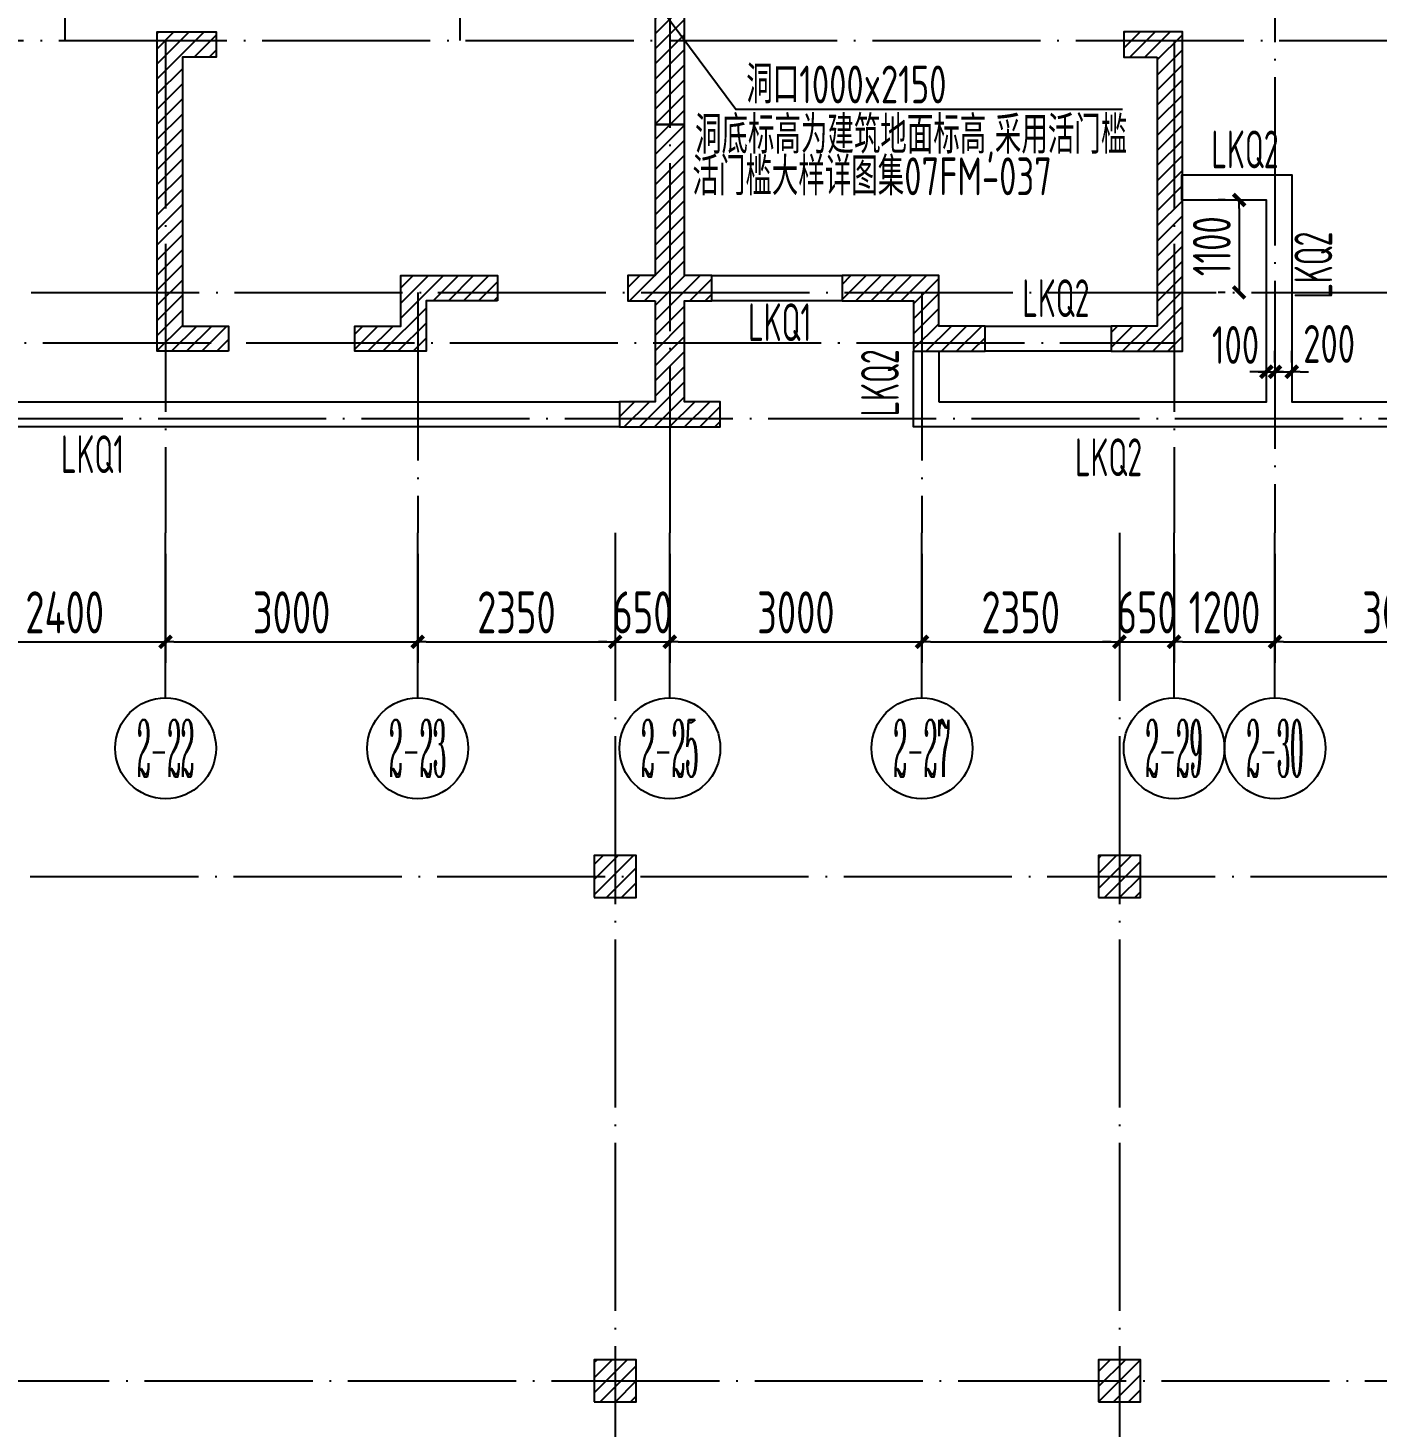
# Model space of a CAD drawing. Header units: millimetres. Extents: x 156735 to 386235, y 467499 to 703525.
# Drawn here: x 274359 to 290411, y 645445 to 662092 of the extents above; entities that cross this region are included whole.
import ezdxf
from ezdxf.enums import TextEntityAlignment as Align

# ---------------------------------------------------------------- set-up
doc = ezdxf.new("R2010")
doc.units = ezdxf.units.MM
doc.header["$LTSCALE"] = 100
doc.header["$PDMODE"] = 35
doc.header["$PDSIZE"] = 200
doc.linetypes.add('DOTE', pattern=[2.42, 2, -0.2, 0.02, -0.2])
for name, color, linetype in [('B-TEXT', 7, 'Continuous'), ('COLU', 7, 'Continuous'), ('h斜线-主楼', 7, 'Continuous'), ('h斜线-柱', 7, 'Continuous'), ('Q-AXIS', 3, 'Continuous'), ('Q-DIM', 4, 'Continuous'), ('Q-dote', 253, 'DOTE'), ('Q-TEXT', 2, 'Continuous'), ('WALL', 3, 'Continuous'), ('wall-主楼', 2, 'Continuous'), ('wall-开洞', 5, 'Continuous')]:
    doc.layers.add(name, color=color, linetype=linetype)
doc.styles.add('_TCH_AXIS', font='COMPLEX', dxfattribs={"bigfont": 'GBCBIG'})
doc.styles.add('COMPLEX', font='tssdeng.shx', dxfattribs={"width": 0.7, "bigfont": 'tssdchn.shx'})
doc.styles.add('TSSD_Dimension', font='Tssdeng.shx', dxfattribs={"width": 0.7, "bigfont": 'hztxt.shx'})
doc.styles.add('TSSD_REIN', font='Tssdeng.shx', dxfattribs={"width": 0.7, "bigfont": 'hztxt.shx'})
doc.dimstyles.new('TSSD_100_100$0', dxfattribs={"dimtxt": 300, "dimasz": 100, "dimexe": 250, "dimexo": 250, "dimgap": 100, "dimtad": 1, "dimdec": 0, "dimzin": 0, "dimdsep": 46, "dimtxsty": 'TSSD_Dimension', "dimblk": '_tsdbk', "dimblk1": '_tsdbk', "dimblk2": '_tsdbk', "dimsah": 1, "dimcen": 0, "dimclrt": 7, "dimadec": 0, "dimazin": 0, "dimtfac": 1, "dimtdec": 0, "dimtix": 1, "dimtmove": 2, "dimatfit": 3, "dimldrblk": '_tsdbk', "dimfxl": 1, "dimtolj": 1, "dimtzin": 0, "dimarcsym": 0})
pattern_1 = [(45, (-467527.32, -323147.44), (-89.802561, 89.802561), [])]

# ---------------------------------------------------------------- blocks, each defined once
blk = doc.blocks.new('_tsdbk')
blk.add_line((-1, 0), (0, 0))
at = {"const_width": 0.5}
blk.add_lwpolyline([(-0.7, -0.7), (0.7, 0.7)], dxfattribs=at)
blk = doc.blocks.new('*D566')
at = {"layer": 'Defpoints', "color": 0}
for p in [(287996, 656086), (289196, 656086), (289196, 654788)]:
    blk.add_point(p, dxfattribs=at)
at = {"layer": 'Q-AXIS', "color": 0, "lineweight": -2}
for p, q in [((287996, 655836), (287996, 654538)), ((289196, 655836), (289196, 654538)), ((288096, 654788), (289096, 654788))]:
    blk.add_line(p, q, dxfattribs=at)
at = {"layer": 'Q-AXIS', "color": 0, "lineweight": -2, "xscale": 100, "yscale": 100, "zscale": 100, "rotation": 180}
blk.add_blockref('_tsdbk', (287996, 654788), dxfattribs=at)
at = {"layer": 'Q-AXIS', "color": 0, "lineweight": -2, "xscale": 100, "yscale": 100, "zscale": 100}
blk.add_blockref('_tsdbk', (289196, 654788), dxfattribs=at)
at = {"layer": 'Q-AXIS', "color": 7, "insert": (288596, 655138), "char_height": 500, "attachment_point": 5, "style": 'TSSD_Dimension'}
blk.add_mtext('\\A1;1200', dxfattribs=at)
blk = doc.blocks.new('_AXISO')
blk.add_circle((0, 0), 0.5)
at = {"layer": 'B-TEXT', "style": 'COMPLEX', "width": 1.450893}
blk.add_attdef('A', text='', height=0.56, dxfattribs=at).set_placement((0.249375, -0.28), (0.749375, -0.28), align=Align.FIT)
blk = doc.blocks.new('*D567')
at = {"layer": 'Defpoints', "color": 0}
for p in [(278996, 656086), (281346, 656086), (281346, 654788)]:
    blk.add_point(p, dxfattribs=at)
at = {"layer": 'Q-AXIS', "color": 0, "lineweight": -2}
for p, q in [((278996, 655836), (278996, 654538)), ((281346, 655836), (281346, 654538)), ((279096, 654788), (281246, 654788))]:
    blk.add_line(p, q, dxfattribs=at)
at = {"layer": 'Q-AXIS', "color": 0, "lineweight": -2, "xscale": 100, "yscale": 100, "zscale": 100, "rotation": 180}
blk.add_blockref('_tsdbk', (278996, 654788), dxfattribs=at)
at = {"layer": 'Q-AXIS', "color": 0, "lineweight": -2, "xscale": 100, "yscale": 100, "zscale": 100}
blk.add_blockref('_tsdbk', (281346, 654788), dxfattribs=at)
at = {"layer": 'Q-AXIS', "color": 7, "insert": (280171, 655138), "char_height": 500, "attachment_point": 5, "style": 'TSSD_Dimension'}
blk.add_mtext('\\A1;2350', dxfattribs=at)
blk = doc.blocks.new('*D568')
at = {"layer": 'Defpoints', "color": 0}
for p in [(275996, 656086), (278996, 656086), (278996, 654788)]:
    blk.add_point(p, dxfattribs=at)
at = {"layer": 'Q-AXIS', "color": 0, "lineweight": -2}
for p, q in [((275996, 655836), (275996, 654538)), ((278996, 655836), (278996, 654538)), ((276096, 654788), (278896, 654788))]:
    blk.add_line(p, q, dxfattribs=at)
at = {"layer": 'Q-AXIS', "color": 0, "lineweight": -2, "xscale": 100, "yscale": 100, "zscale": 100, "rotation": 180}
blk.add_blockref('_tsdbk', (275996, 654788), dxfattribs=at)
at = {"layer": 'Q-AXIS', "color": 0, "lineweight": -2, "xscale": 100, "yscale": 100, "zscale": 100}
blk.add_blockref('_tsdbk', (278996, 654788), dxfattribs=at)
at = {"layer": 'Q-AXIS', "color": 7, "insert": (277496, 655138), "char_height": 500, "attachment_point": 5, "style": 'TSSD_Dimension'}
blk.add_mtext('\\A1;3000', dxfattribs=at)
blk = doc.blocks.new('*D570')
at = {"layer": 'Defpoints', "color": 0}
for p in [(273596, 656086), (275996, 656086), (275996, 654788)]:
    blk.add_point(p, dxfattribs=at)
at = {"layer": 'Q-AXIS', "color": 0, "lineweight": -2}
for p, q in [((273596, 655836), (273596, 654538)), ((275996, 655836), (275996, 654538)), ((273696, 654788), (275896, 654788))]:
    blk.add_line(p, q, dxfattribs=at)
at = {"layer": 'Q-AXIS', "color": 0, "lineweight": -2, "xscale": 100, "yscale": 100, "zscale": 100, "rotation": 180}
blk.add_blockref('_tsdbk', (273596, 654788), dxfattribs=at)
at = {"layer": 'Q-AXIS', "color": 0, "lineweight": -2, "xscale": 100, "yscale": 100, "zscale": 100}
blk.add_blockref('_tsdbk', (275996, 654788), dxfattribs=at)
at = {"layer": 'Q-AXIS', "color": 7, "insert": (274796, 655138), "char_height": 500, "attachment_point": 5, "style": 'TSSD_Dimension'}
blk.add_mtext('\\A1;2400', dxfattribs=at)
blk = doc.blocks.new('*D571')
at = {"layer": 'Defpoints', "color": 0}
for p in [(281996, 656086), (284996, 656086), (284996, 654788)]:
    blk.add_point(p, dxfattribs=at)
at = {"layer": 'Q-AXIS', "color": 0, "lineweight": -2}
for p, q in [((281996, 655836), (281996, 654538)), ((284996, 655836), (284996, 654538)), ((282096, 654788), (284896, 654788))]:
    blk.add_line(p, q, dxfattribs=at)
at = {"layer": 'Q-AXIS', "color": 0, "lineweight": -2, "xscale": 100, "yscale": 100, "zscale": 100, "rotation": 180}
blk.add_blockref('_tsdbk', (281996, 654788), dxfattribs=at)
at = {"layer": 'Q-AXIS', "color": 0, "lineweight": -2, "xscale": 100, "yscale": 100, "zscale": 100}
blk.add_blockref('_tsdbk', (284996, 654788), dxfattribs=at)
at = {"layer": 'Q-AXIS', "color": 7, "insert": (283496, 655138), "char_height": 500, "attachment_point": 5, "style": 'TSSD_Dimension'}
blk.add_mtext('\\A1;3000', dxfattribs=at)
blk = doc.blocks.new('*D572')
at = {"layer": 'Defpoints', "color": 0}
for p in [(281346, 656086), (281996, 656086), (281996, 654788)]:
    blk.add_point(p, dxfattribs=at)
at = {"layer": 'Q-AXIS', "color": 0, "lineweight": -2}
for p, q in [((281346, 655836), (281346, 654538)), ((281996, 655836), (281996, 654538)), ((281246, 654788), (281146, 654788)), ((281346, 654788), (281996, 654788)), ((282096, 654788), (282196, 654788))]:
    blk.add_line(p, q, dxfattribs=at)
at = {"layer": 'Q-AXIS', "color": 0, "lineweight": -2, "xscale": 100, "yscale": 100, "zscale": 100}
blk.add_blockref('_tsdbk', (281346, 654788), dxfattribs=at)
at = {"layer": 'Q-AXIS', "color": 0, "lineweight": -2, "xscale": 100, "yscale": 100, "zscale": 100, "rotation": 180}
blk.add_blockref('_tsdbk', (281996, 654788), dxfattribs=at)
at = {"layer": 'Q-AXIS', "color": 7, "insert": (281671, 655138), "char_height": 500, "attachment_point": 5, "style": 'TSSD_Dimension'}
blk.add_mtext('\\A1;650', dxfattribs=at)
blk = doc.blocks.new('*D573')
at = {"layer": 'Defpoints', "color": 0}
for p in [(287346, 656086), (287996, 656086), (287996, 654788)]:
    blk.add_point(p, dxfattribs=at)
at = {"layer": 'Q-AXIS', "color": 0, "lineweight": -2}
for p, q in [((287346, 655836), (287346, 654538)), ((287996, 655836), (287996, 654538)), ((287246, 654788), (287146, 654788)), ((287346, 654788), (287996, 654788)), ((288096, 654788), (288196, 654788))]:
    blk.add_line(p, q, dxfattribs=at)
at = {"layer": 'Q-AXIS', "color": 0, "lineweight": -2, "xscale": 100, "yscale": 100, "zscale": 100}
blk.add_blockref('_tsdbk', (287346, 654788), dxfattribs=at)
at = {"layer": 'Q-AXIS', "color": 0, "lineweight": -2, "xscale": 100, "yscale": 100, "zscale": 100, "rotation": 180}
blk.add_blockref('_tsdbk', (287996, 654788), dxfattribs=at)
at = {"layer": 'Q-AXIS', "color": 7, "insert": (287671, 655138), "char_height": 500, "attachment_point": 5, "style": 'TSSD_Dimension'}
blk.add_mtext('\\A1;650', dxfattribs=at)
blk = doc.blocks.new('*D574')
at = {"layer": 'Defpoints', "color": 0}
for p in [(284996, 656086), (287346, 656086), (287346, 654788)]:
    blk.add_point(p, dxfattribs=at)
at = {"layer": 'Q-AXIS', "color": 0, "lineweight": -2}
for p, q in [((284996, 655836), (284996, 654538)), ((287346, 655836), (287346, 654538)), ((285096, 654788), (287246, 654788))]:
    blk.add_line(p, q, dxfattribs=at)
at = {"layer": 'Q-AXIS', "color": 0, "lineweight": -2, "xscale": 100, "yscale": 100, "zscale": 100, "rotation": 180}
blk.add_blockref('_tsdbk', (284996, 654788), dxfattribs=at)
at = {"layer": 'Q-AXIS', "color": 0, "lineweight": -2, "xscale": 100, "yscale": 100, "zscale": 100}
blk.add_blockref('_tsdbk', (287346, 654788), dxfattribs=at)
at = {"layer": 'Q-AXIS', "color": 7, "insert": (286171, 655138), "char_height": 500, "attachment_point": 5, "style": 'TSSD_Dimension'}
blk.add_mtext('\\A1;2350', dxfattribs=at)
blk = doc.blocks.new('*D584')
at = {"layer": 'Defpoints', "color": 0}
for p in [(289196, 656086), (292196, 656086), (292196, 654788)]:
    blk.add_point(p, dxfattribs=at)
at = {"layer": 'Q-AXIS', "color": 0, "lineweight": -2}
for p, q in [((289196, 655836), (289196, 654538)), ((292196, 655836), (292196, 654538)), ((289296, 654788), (292096, 654788))]:
    blk.add_line(p, q, dxfattribs=at)
at = {"layer": 'Q-AXIS', "color": 0, "lineweight": -2, "xscale": 100, "yscale": 100, "zscale": 100, "rotation": 180}
blk.add_blockref('_tsdbk', (289196, 654788), dxfattribs=at)
at = {"layer": 'Q-AXIS', "color": 0, "lineweight": -2, "xscale": 100, "yscale": 100, "zscale": 100}
blk.add_blockref('_tsdbk', (292196, 654788), dxfattribs=at)
at = {"layer": 'Q-AXIS', "color": 7, "insert": (290696, 655138), "char_height": 500, "attachment_point": 5, "style": 'TSSD_Dimension'}
blk.add_mtext('\\A1;3000', dxfattribs=at)
blk = doc.blocks.new('*D842')
at = {"layer": 'Defpoints', "color": 0}
for p in [(288853, 660045), (288770, 658945), (288853, 658945)]:
    blk.add_point(p, dxfattribs=at)
at = {"layer": 'Q-DIM', "color": 0, "lineweight": -2}
for p, q in [((288603, 660045), (288520, 660045)), ((288770, 659945), (288770, 659045)), ((288603, 658945), (288520, 658945))]:
    blk.add_line(p, q, dxfattribs=at)
at = {"layer": 'Q-DIM', "color": 0, "lineweight": -2, "xscale": 100, "yscale": 100, "zscale": 100}
for p, rotation in [((288770, 660045), 90), ((288770, 658945), 270)]:
    blk.add_blockref('_tsdbk', p, dxfattribs=dict(at, rotation=rotation))
at = {"layer": 'Q-DIM', "color": 7, "insert": (288445, 659495), "char_height": 450, "attachment_point": 5, "rotation": 90, "style": 'TSSD_Dimension'}
blk.add_mtext('\\A1;1100', dxfattribs=at)
blk = doc.blocks.new('*D843')
at = {"layer": 'Defpoints', "color": 0}
for p in [(289196, 658001), (289096, 657861), (289196, 657861)]:
    blk.add_point(p, dxfattribs=at)
at = {"layer": 'Q-DIM', "color": 0, "lineweight": -2}
for p, q in [((289096, 658111), (289096, 658251)), ((289196, 658111), (289196, 658251)), ((288996, 658001), (288896, 658001)), ((289096, 658001), (289196, 658001)), ((289296, 658001), (289396, 658001))]:
    blk.add_line(p, q, dxfattribs=at)
at = {"layer": 'Q-DIM', "color": 0, "lineweight": -2, "xscale": 100, "yscale": 100, "zscale": 100}
blk.add_blockref('_tsdbk', (289096, 658001), dxfattribs=at)
at = {"layer": 'Q-DIM', "color": 0, "lineweight": -2, "xscale": 100, "yscale": 100, "zscale": 100, "rotation": 180}
blk.add_blockref('_tsdbk', (289196, 658001), dxfattribs=at)
at = {"layer": 'Q-DIM', "color": 7, "insert": (288727, 658320), "char_height": 450, "attachment_point": 5, "style": 'TSSD_Dimension'}
blk.add_mtext('\\A1;100', dxfattribs=at)
blk = doc.blocks.new('*D844')
at = {"layer": 'Defpoints', "color": 0}
for p in [(289396, 658001), (289196, 657861), (289396, 657861)]:
    blk.add_point(p, dxfattribs=at)
at = {"layer": 'Q-DIM', "color": 0, "lineweight": -2}
for p, q in [((289196, 658111), (289196, 658251)), ((289396, 658111), (289396, 658251)), ((289096, 658001), (288996, 658001)), ((289196, 658001), (289396, 658001)), ((289496, 658001), (289596, 658001))]:
    blk.add_line(p, q, dxfattribs=at)
at = {"layer": 'Q-DIM', "color": 0, "lineweight": -2, "xscale": 100, "yscale": 100, "zscale": 100}
blk.add_blockref('_tsdbk', (289196, 658001), dxfattribs=at)
at = {"layer": 'Q-DIM', "color": 0, "lineweight": -2, "xscale": 100, "yscale": 100, "zscale": 100, "rotation": 180}
blk.add_blockref('_tsdbk', (289396, 658001), dxfattribs=at)
at = {"layer": 'Q-DIM', "color": 7, "insert": (289841, 658332), "char_height": 450, "attachment_point": 5, "style": 'TSSD_Dimension'}
blk.add_mtext('\\A1;200', dxfattribs=at)

msp = doc.modelspace()

# ---------------------------------------------------------------- hatches: boundary and pattern name
at = {"layer": 'h斜线-主楼'}
h = msp.add_hatch(dxfattribs=at)
h.set_pattern_fill('ANSI31', color=256, scale=40, style=0)
h.set_pattern_definition(pattern_1)
h.paths.add_polyline_path([(282171.5, 662444.7), (281821.5, 662444.7), (281821.5, 660944.7), (282171.5, 660944.7)])
h = msp.add_hatch(dxfattribs=at)
h.set_pattern_fill('ANSI31', color=256, scale=40, style=0)
h.set_pattern_definition(pattern_1)
h.paths.add_polyline_path([(276746.5, 658244.7), (275896.5, 658244.7), (275896.5, 662044.7), (276596.5, 662044.7), (276596.5, 661744.7), (276196.5, 661744.7), (276196.5, 658544.7), (276746.5, 658544.7)])
h = msp.add_hatch(dxfattribs=at)
h.set_pattern_fill('ANSI31', color=256, scale=40, style=0)
h.set_pattern_definition(pattern_1)
h.paths.add_polyline_path([(287796.5, 661744.7), (287796.5, 658544.7), (287246.5, 658544.7), (287246.5, 658244.7), (288096.5, 658244.7), (288096.5, 662044.7), (287396.5, 662044.7), (287396.5, 661744.7)])
h = msp.add_hatch(dxfattribs=at)
h.set_pattern_fill('ANSI31', color=256, scale=40, style=0)
h.set_pattern_definition(pattern_1)
h.paths.add_polyline_path([(281821.5, 658844.7), (281821.5, 657644.7), (281396.2, 657644.7), (281396.2, 657344.7), (282596.2, 657344.7), (282596.2, 657644.7), (282171.5, 657644.7), (282171.5, 658844.7), (282496.5, 658844.7), (282496.5, 659144.7), (282171.5, 659144.7), (282171.5, 660944.7), (281821.5, 660944.7), (281821.5, 659144.7), (281496.5, 659144.7), (281496.5, 658844.7)])
h = msp.add_hatch(dxfattribs=at)
h.set_pattern_fill('ANSI31', color=256, scale=40, style=0)
h.set_pattern_definition(pattern_1)
h.paths.add_polyline_path([(279946.5, 658844.7), (279096.5, 658844.7), (279096.5, 658244.7), (278246.5, 658244.7), (278246.5, 658544.7), (278796.5, 658544.7), (278796.5, 659144.7), (279946.5, 659144.7)])
h = msp.add_hatch(dxfattribs=at)
h.set_pattern_fill('ANSI31', color=256, scale=40, style=0)
h.set_pattern_definition(pattern_1)
h.paths.add_polyline_path([(284046.5, 658844.7), (284896, 658844.7), (284896, 658244.7), (285746.5, 658244.7), (285746.5, 658544.7), (285196, 658544.7), (285196, 659144.7), (284046.5, 659144.7)])
at = {"layer": 'h斜线-柱'}
h = msp.add_hatch(dxfattribs=at)
h.set_pattern_fill('ANSI31', color=256, scale=40, style=0)
h.set_pattern_definition(pattern_1)
h.paths.add_polyline_path([(281096.5, 651744.7), (281596.5, 651744.7), (281596.5, 652244.7), (281096.5, 652244.7)])
h = msp.add_hatch(dxfattribs=at)
h.set_pattern_fill('ANSI31', color=256, scale=40, style=0)
h.set_pattern_definition(pattern_1)
h.paths.add_polyline_path([(287096.5, 651744.7), (287596.5, 651744.7), (287596.5, 652244.7), (287096.5, 652244.7)])
h = msp.add_hatch(dxfattribs=at)
h.set_pattern_fill('ANSI31', color=256, scale=40, style=0)
h.set_pattern_definition(pattern_1)
h.paths.add_polyline_path([(281096.5, 645744.7), (281596.5, 645744.7), (281596.5, 646244.7), (281096.5, 646244.7)])
h = msp.add_hatch(dxfattribs=at)
h.set_pattern_fill('ANSI31', color=256, scale=40, style=0)
h.set_pattern_definition(pattern_1)
h.paths.add_polyline_path([(287096.5, 645744.7), (287596.5, 645744.7), (287596.5, 646244.7), (287096.5, 646244.7)])

# ---------------------------------------------------------------- linework, layer by layer
at = {"layer": 'COLU'}
for points in [[(281096.5, 651744.7), (281596.5, 651744.7), (281596.5, 652244.7), (281096.5, 652244.7)], [(287096.5, 651744.7), (287596.5, 651744.7), (287596.5, 652244.7), (287096.5, 652244.7)], [(281096.5, 645744.7), (281596.5, 645744.7), (281596.5, 646244.7), (281096.5, 646244.7)], [(287096.5, 645744.7), (287596.5, 645744.7), (287596.5, 646244.7), (287096.5, 646244.7)]]:
    msp.add_lwpolyline(points, close=True, dxfattribs=at)
at = {"layer": 'Q-AXIS'}
for p, q in [((275996.5, 654120.5), (275996.5, 656086)), ((278996.5, 654120.5), (278996.5, 656086)), ((281996.5, 654120.5), (281996.5, 656086)), ((284996.5, 654120.5), (284996.5, 656086)), ((287996.5, 654120.5), (287996.5, 656086)), ((289196.5, 654120.5), (289196.5, 656086))]:
    msp.add_line(p, q, dxfattribs=at)
at = {"layer": 'Q-dote', "ltscale": 10}
for p, q in [((274796.5, 673167.5), (274796.5, 661944.7)), ((279496.5, 673167.5), (279496.5, 661944.7)), ((281996.5, 667744.7), (281996.5, 656086)), ((289196.5, 666344.7), (289196.5, 656086)), ((240846.5, 661944.7), (296790.3, 661944.7)), ((275996.5, 661944.7), (275996.5, 656086)), ((287996.5, 661944.7), (287996.5, 656086)), ((250196.5, 658944.7), (296600.8, 658944.7)), ((278996.5, 658944.7), (278996.5, 656086)), ((284996.5, 658944.7), (284996.5, 656086)), ((240657.1, 658344.7), (287996.5, 658344.7)), ((232346.5, 657444.7), (301346.5, 657444.7)), ((281346.5, 656086), (281346.5, 538994.7)), ((287346.5, 656086), (287346.5, 628994.7)), ((196946.5, 651994.7), (366607.1, 651994.7)), ((191046.5, 645994.7), (366607.1, 645994.7))]:
    msp.add_line(p, q, dxfattribs=at)
at = {"layer": 'Q-TEXT'}
msp.add_lwpolyline([(287383.6, 661120.7), (282780, 661120.7), (280461.9, 664248.3)], dxfattribs=at)
at = {"layer": 'WALL'}
for points in [[(285196.5, 657644.7), (289096.5, 657644.7), (289096.5, 660044.7), (288088.3, 660044.7), (288088.3, 660344.7), (289396.5, 660344.7), (289396.5, 657644.7), (295196.5, 657644.7), (295196.5, 657344.7), (284896.5, 657344.7), (284896.5, 658244.7), (285196.5, 658244.7)], [(282496.5, 659144.7), (284046.5, 659144.7), (284046.5, 658844.7), (282496.5, 658844.7)], [(285746.5, 658544.7), (287246.5, 658544.7), (287246.5, 658244.7), (285746.5, 658244.7)], [(268196.5, 657644.7), (281396.2, 657644.7), (281396.2, 657344.7), (268196.5, 657344.7)]]:
    msp.add_lwpolyline(points, close=True, dxfattribs=at)
at = {"layer": 'wall-主楼'}
for points in [[(276746.5, 658244.7), (275896.5, 658244.7), (275896.5, 662044.7), (276596.5, 662044.7), (276596.5, 661744.7), (276196.5, 661744.7), (276196.5, 658544.7), (276746.5, 658544.7)], [(287796.5, 661744.7), (287796.5, 658544.7), (287246.5, 658544.7), (287246.5, 658244.7), (288096.5, 658244.7), (288096.5, 662044.7), (287396.5, 662044.7), (287396.5, 661744.7)], [(281821.5, 658844.7), (281821.5, 657644.7), (281396.2, 657644.7), (281396.2, 657344.7), (282596.2, 657344.7), (282596.2, 657644.7), (282171.5, 657644.7), (282171.5, 658844.7), (282496.5, 658844.7), (282496.5, 659144.7), (282171.5, 659144.7), (282171.5, 660944.7), (281821.5, 660944.7), (281821.5, 659144.7), (281496.5, 659144.7), (281496.5, 658844.7)], [(279946.5, 658844.7), (279096.5, 658844.7), (279096.5, 658244.7), (278246.5, 658244.7), (278246.5, 658544.7), (278796.5, 658544.7), (278796.5, 659144.7), (279946.5, 659144.7)], [(284046.5, 658844.7), (284896, 658844.7), (284896, 658244.7), (285746.5, 658244.7), (285746.5, 658544.7), (285196, 658544.7), (285196, 659144.7), (284046.5, 659144.7)]]:
    msp.add_lwpolyline(points, close=True, dxfattribs=at)
at = {"layer": 'wall-开洞'}
msp.add_lwpolyline([(282171.5, 662444.7), (281821.5, 662444.7), (281821.5, 660944.7), (282171.5, 660944.7)], close=True, dxfattribs=at)

# ---------------------------------------------------------------- block references
at = {"layer": 'Q-AXIS'}
ref = msp.add_blockref('_AXISO', (275996.5, 653520.5), dxfattribs=dict(at, xscale=1199.999999999998, yscale=1200, zscale=1200, rotation=359.9996457873818))
ref.add_attrib('A', '2-22', dxfattribs={"color": 7, "height": 678.82, "rotation": 359.99965, "style": '_TCH_AXIS', "width": 0.2625}).set_placement((275657.1, 653181.1), (276335.9, 653181.1), align=Align.FIT)
ref = msp.add_blockref('_AXISO', (278996.5, 653520.5), dxfattribs=dict(at, xscale=1199.999999999998, yscale=1200, zscale=1200, rotation=359.9996457873818))
ref.add_attrib('A', '2-23', dxfattribs={"color": 7, "height": 678.82, "rotation": 359.99965, "style": '_TCH_AXIS', "width": 0.2625}).set_placement((278657.1, 653181.1), (279335.9, 653181.1), align=Align.FIT)
ref = msp.add_blockref('_AXISO', (281996.5, 653520.5), dxfattribs=dict(at, xscale=1199.999999999998, yscale=1200, zscale=1200, rotation=359.9996457873818))
ref.add_attrib('A', '2-25', dxfattribs={"color": 7, "height": 678.82, "rotation": 359.99965, "style": '_TCH_AXIS', "width": 0.2625}).set_placement((281657.1, 653181.1), (282335.9, 653181.1), align=Align.FIT)
ref = msp.add_blockref('_AXISO', (284996.5, 653520.5), dxfattribs=dict(at, xscale=1199.999999999998, yscale=1200, zscale=1200, rotation=359.9996457873818))
ref.add_attrib('A', '2-27', dxfattribs={"color": 7, "height": 678.82, "rotation": 359.99965, "style": '_TCH_AXIS', "width": 0.2625}).set_placement((284657.1, 653181.1), (285335.9, 653181.1), align=Align.FIT)
ref = msp.add_blockref('_AXISO', (287996.5, 653520.5), dxfattribs=dict(at, xscale=1199.999999999998, yscale=1200, zscale=1200, rotation=359.9996457873818))
ref.add_attrib('A', '2-29', dxfattribs={"color": 7, "height": 678.82, "rotation": 359.99965, "style": '_TCH_AXIS', "width": 0.2625}).set_placement((287657.1, 653181.1), (288335.9, 653181.1), align=Align.FIT)
ref = msp.add_blockref('_AXISO', (289196.5, 653520.5), dxfattribs=dict(at, xscale=1199.999999999998, yscale=1200, zscale=1200, rotation=359.9996457873818))
ref.add_attrib('A', '2-30', dxfattribs={"color": 7, "height": 678.82, "rotation": 359.99965, "style": '_TCH_AXIS', "width": 0.265823}).set_placement((288857.1, 653181.1), (289535.9, 653181.1), align=Align.FIT)

# ---------------------------------------------------------------- texts
at = {"layer": 'Q-TEXT', "style": 'TSSD_REIN', "width": 0.7}
for s, p in [('洞口1000x2150', (282905.7, 661194.9)), ('洞底标高为建筑地面标高,采用活门槛', (282296.4, 660595.4)), ('活门槛大样详图集07FM-037', (282265.1, 660101.8))]:
    msp.add_text(s, height=450, dxfattribs=at).set_placement(p)
at = {"layer": 'Q-TEXT', "style": 'TSSD_REIN', "width": 0.6}
for s, rotation, p in [('LKQ2', 360, (288440, 660422.1)), ('LKQ2', 90, (289878, 658869.8)), ('LKQ2', 360, (286190, 658651.7)), ('LKQ1', 360, (282927.6, 658365.5)), ('LKQ2', 90, (284721.1, 657469.2)), ('LKQ1', 360, (274751.7, 656795.3)), ('LKQ2', 360, (286816.6, 656758.8))]:
    msp.add_text(s, height=450, rotation=rotation, dxfattribs=at).set_placement(p)

# ---------------------------------------------------------------- dimensions: what is measured, and where the dimension line sits
at = {"layer": 'Q-AXIS'}
for base, p1, p2, picture, middle in [((275996.5, 654787.7), (273596.5, 656086), (275996.5, 656086), '*D570', (274796.5, 655137.7)), ((278996.5, 654787.7), (275996.5, 656086), (278996.5, 656086), '*D568', (277496.5, 655137.7)), ((281346.5, 654787.7), (278996.5, 656086), (281346.5, 656086), '*D567', (280171.5, 655137.7)), ((281996.5, 654787.7), (281346.5, 656086), (281996.5, 656086), '*D572', (281671.5, 655137.7)), ((284996.5, 654787.7), (281996.5, 656086), (284996.5, 656086), '*D571', (283496.5, 655137.7)), ((287346.5, 654787.7), (284996.5, 656086), (287346.5, 656086), '*D574', (286171.5, 655137.7)), ((287996.5, 654787.7), (287346.5, 656086), (287996.5, 656086), '*D573', (287671.5, 655137.7)), ((289196.5, 654787.7), (287996.5, 656086), (289196.5, 656086), '*D566', (288596.5, 655137.7)), ((292196.5, 654787.7), (289196.5, 656086), (292196.5, 656086), '*D584', (290696.5, 655137.7))]:
    dim = msp.add_linear_dim(base=base, p1=p1, p2=p2, dimstyle='TSSD_100_100$0', override={"dimtxt": 500}, dxfattribs=at)
    dim.commit()
    dim.dimension.update_dxf_attribs({"geometry": picture, "text_midpoint": middle})
at = {"layer": 'Q-DIM'}
dim = msp.add_linear_dim(base=(288769.9, 658944.7), p1=(288853, 660044.7), p2=(288853, 658944.7), angle=90, dimstyle='TSSD_100_100$0', override={"dimtxt": 450}, dxfattribs=at)
dim.commit()
dim.dimension.update_dxf_attribs({"geometry": '*D842', "text_midpoint": (288444.9, 659494.7)})
for base, p1, p2, picture, middle in [((289196.5, 658000.7), (289096.5, 657861), (289196.5, 657861), '*D843', (288727, 658319.8)), ((289396.5, 658000.7), (289196.5, 657861), (289396.5, 657861), '*D844', (289840.7, 658332.4))]:
    dim = msp.add_linear_dim(base=base, p1=p1, p2=p2, dimstyle='TSSD_100_100$0', override={"dimtxt": 450}, dxfattribs=at)
    dim.commit()
    dim.dimension.update_dxf_attribs({"geometry": picture, "text_midpoint": middle, "dimtype": 160})

doc.saveas('drawing.dxf')
